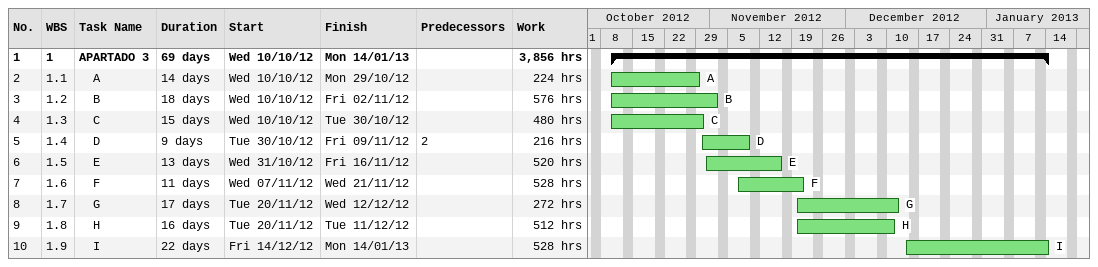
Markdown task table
| ID | WBS | Task | Duration | Start | Finish | Predecessors | Resources | Work (h) |
|---|---|---|---|---|---|---|---|---|
| 1 | 1 | **APARTADO 3** | 69d | 2012-10-10 | 2013-01-14 |  |  | 3856 |
| 2 | 1.1 | A | 14d | 2012-10-10 | 2012-10-29 |  | A | 224 |
| 3 | 1.2 | B | 18d | 2012-10-10 | 2012-11-02 |  | B | 576 |
| 4 | 1.3 | C | 15d | 2012-10-10 | 2012-10-30 |  | C | 480 |
| 5 | 1.4 | D | 9d | 2012-10-30 | 2012-11-09 | 2 | D | 216 |
| 6 | 1.5 | E | 13d | 2012-10-31 | 2012-11-16 |  | E | 520 |
| 7 | 1.6 | F | 11d | 2012-11-07 | 2012-11-21 |  | F | 528 |
| 8 | 1.7 | G | 17d | 2012-11-20 | 2012-12-12 |  | G | 272 |
| 9 | 1.8 | H | 16d | 2012-11-20 | 2012-12-11 |  | H | 512 |
| 10 | 1.9 | I | 22d | 2012-12-14 | 2013-01-14 |  | I | 528 |
